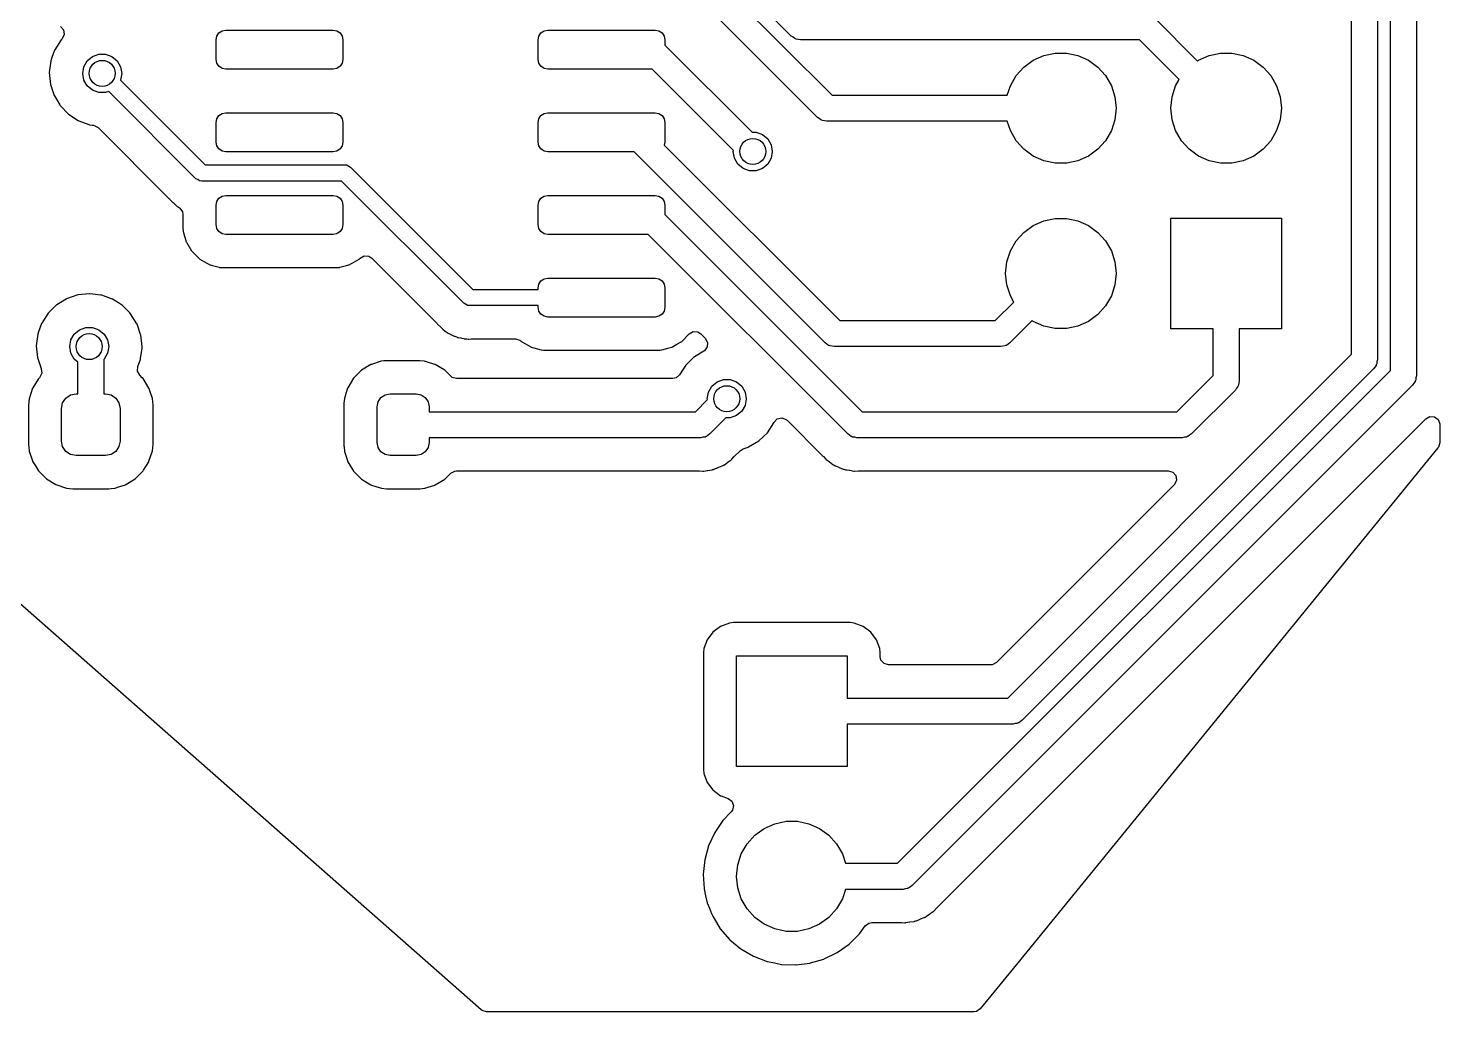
# Model space of a CAD drawing. Extents: x 3.64 to 5.85, y -3.61 to -2.4.
# Drawn here: x 4.152 to 5.006, y -3.607 to -3.012 of the extents above; entities that cross this region are included whole.
import ezdxf

# ---------------------------------------------------------------- set-up
doc = ezdxf.new("R2010")
doc.units = 0
doc.header["$MEASUREMENT"] = 0
doc.layers.add('BLACK', color=7, linetype='CONTINUOUS')

msp = doc.modelspace()

# ---------------------------------------------------------------- linework, layer by layer
at = {"layer": 'BLACK', "linetype": 'CONTINUOUS'}
for p, q in [((4.97638, -3.21912), (4.97638, -2.87728)), ((4.99213, -2.87402), (4.99213, -3.2224)), ((4.61386, -3.01679), (4.53349, -2.93641)), ((4.9685, -2.94409), (4.9685, -3.21261)), ((4.95276, -3.20934), (4.95276, -2.94736)), ((4.55537, -2.96943), (4.6385, -3.05256)), ((4.62967, -3.066), (4.54654, -2.98287)), ((4.83332, -3.00565), (4.85959, -3.03192)), ((4.17171, -3.011), (4.17353, -3.01313)), ((4.17353, -3.01313), (4.1739, -3.0159)), ((4.2662, -3.01683), (4.26748, -3.01492)), ((4.26748, -3.01492), (4.26939, -3.01364)), ((4.26939, -3.01364), (4.27165, -3.01319)), ((4.27165, -3.01319), (4.33661, -3.01319)), ((4.33661, -3.01319), (4.33887, -3.01364)), ((4.33887, -3.01364), (4.34079, -3.01492)), ((4.34079, -3.01492), (4.34207, -3.01683)), ((4.46108, -3.01683), (4.46236, -3.01492)), ((4.46236, -3.01492), (4.46428, -3.01364)), ((4.46428, -3.01364), (4.46654, -3.01319)), ((4.46654, -3.01319), (4.5315, -3.01319)), ((4.5315, -3.01319), (4.53376, -3.01364)), ((4.53376, -3.01364), (4.53567, -3.01492)), ((4.53567, -3.01492), (4.53695, -3.01683)), ((4.17203, -3.01912), (4.16816, -3.02513)), ((4.17247, -3.01869), (4.17203, -3.01912)), ((4.17272, -3.01843), (4.17247, -3.01869)), ((4.1739, -3.0159), (4.17272, -3.01843)), ((4.26575, -3.01909), (4.2662, -3.01683)), ((4.26575, -3.03091), (4.26575, -3.01909)), ((4.34207, -3.01683), (4.34252, -3.01909)), ((4.34252, -3.01909), (4.34252, -3.03091)), ((4.46063, -3.01909), (4.46108, -3.01683)), ((4.46063, -3.03091), (4.46063, -3.01909)), ((4.53695, -3.01683), (4.5374, -3.01909)), ((4.5374, -3.01909), (4.5374, -3.02233)), ((4.5374, -3.02233), (4.59006, -3.07498)), ((4.61498, -3.01749), (4.61386, -3.01679)), ((4.616, -3.01831), (4.61498, -3.01749)), ((4.61644, -3.01841), (4.616, -3.01831)), ((4.61683, -3.01865), (4.61644, -3.01841)), ((4.61813, -3.0188), (4.61683, -3.01865)), ((4.61942, -3.01909), (4.61813, -3.0188)), ((4.82449, -3.01909), (4.61942, -3.01909)), ((4.84853, -3.04313), (4.82449, -3.01909)), ((4.16572, -3.03184), (4.16482, -3.03892)), ((4.16645, -3.02983), (4.16572, -3.03184)), ((4.16806, -3.02539), (4.16645, -3.02983)), ((4.16816, -3.02513), (4.16806, -3.02539)), ((4.16806, -3.02539), (4.16806, -3.02539)), ((4.18575, -3.03533), (4.1878, -3.03178)), ((4.1878, -3.03178), (4.19094, -3.02914)), ((4.19094, -3.02914), (4.1948, -3.02774)), ((4.1948, -3.02774), (4.1989, -3.02774)), ((4.1989, -3.02774), (4.20276, -3.02914)), ((4.20276, -3.02914), (4.2059, -3.03178)), ((4.2059, -3.03178), (4.20795, -3.03533)), ((4.2662, -3.03317), (4.26575, -3.03091)), ((4.34252, -3.03091), (4.34207, -3.03317)), ((4.46108, -3.03317), (4.46063, -3.03091)), ((4.75458, -3.03556), (4.76024, -3.03145)), ((4.76024, -3.03145), (4.76663, -3.02861)), ((4.76663, -3.02861), (4.77347, -3.02715)), ((4.77347, -3.02715), (4.78047, -3.02715)), ((4.78047, -3.02715), (4.78731, -3.02861)), ((4.78731, -3.02861), (4.7937, -3.03145)), ((4.7937, -3.03145), (4.79936, -3.03556)), ((4.85959, -3.03192), (4.86024, -3.03145)), ((4.86024, -3.03145), (4.86663, -3.02861)), ((4.86663, -3.02861), (4.87347, -3.02715)), ((4.87347, -3.02715), (4.88047, -3.02715)), ((4.88047, -3.02715), (4.88731, -3.02861)), ((4.88731, -3.02861), (4.8937, -3.03145)), ((4.8937, -3.03145), (4.89936, -3.03556)), ((4.16482, -3.03892), (4.16552, -3.04603)), ((4.18504, -3.03937), (4.18575, -3.03533)), ((4.18575, -3.04341), (4.18504, -3.03937)), ((4.20795, -3.03533), (4.20866, -3.03937)), ((4.20866, -3.03937), (4.20795, -3.04341)), ((4.26748, -3.03508), (4.2662, -3.03317)), ((4.26939, -3.03636), (4.26748, -3.03508)), ((4.27165, -3.03681), (4.26939, -3.03636)), ((4.33661, -3.03681), (4.27165, -3.03681)), ((4.33887, -3.03636), (4.33661, -3.03681)), ((4.34079, -3.03508), (4.33887, -3.03636)), ((4.34207, -3.03317), (4.34079, -3.03508)), ((4.46236, -3.03508), (4.46108, -3.03317)), ((4.46428, -3.03636), (4.46236, -3.03508)), ((4.46654, -3.03681), (4.46428, -3.03636)), ((4.52961, -3.03681), (4.46654, -3.03681)), ((4.57884, -3.08604), (4.52961, -3.03681)), ((4.7499, -3.04076), (4.75458, -3.03556)), ((4.79936, -3.03556), (4.80404, -3.04076)), ((4.89936, -3.03556), (4.90404, -3.04076)), ((4.16552, -3.04603), (4.16777, -3.05281)), ((4.1878, -3.04696), (4.18575, -3.04341)), ((4.19094, -3.0496), (4.1878, -3.04696)), ((4.20795, -3.04341), (4.20791, -3.04347)), ((4.20791, -3.04347), (4.25913, -3.09469)), ((4.74453, -3.05256), (4.7464, -3.04682)), ((4.7464, -3.04682), (4.7499, -3.04076)), ((4.80404, -3.04076), (4.80754, -3.04682)), ((4.80754, -3.04682), (4.8097, -3.05348)), ((4.84424, -3.05348), (4.8464, -3.04682)), ((4.8464, -3.04682), (4.84853, -3.04313)), ((4.90404, -3.04076), (4.90754, -3.04682)), ((4.90754, -3.04682), (4.9097, -3.05348)), ((4.16777, -3.05281), (4.16792, -3.05304)), ((4.16792, -3.05304), (4.16792, -3.05304)), ((4.16792, -3.05304), (4.17119, -3.05845)), ((4.1948, -3.051), (4.19094, -3.0496)), ((4.1989, -3.051), (4.1948, -3.051)), ((4.20082, -3.0503), (4.1989, -3.051)), ((4.25361, -3.10309), (4.20082, -3.0503)), ((4.6385, -3.05256), (4.74453, -3.05256)), ((4.8097, -3.05348), (4.81043, -3.06043)), ((4.8435, -3.06043), (4.84424, -3.05348)), ((4.9097, -3.05348), (4.91043, -3.06043)), ((4.17119, -3.05845), (4.17147, -3.05891)), ((4.17147, -3.05891), (4.17643, -3.06405)), ((4.17643, -3.06405), (4.18241, -3.06796)), ((4.2662, -3.06683), (4.26748, -3.06492)), ((4.26748, -3.06492), (4.26939, -3.06364)), ((4.26939, -3.06364), (4.27165, -3.06319)), ((4.27165, -3.06319), (4.33661, -3.06319)), ((4.33661, -3.06319), (4.33887, -3.06364)), ((4.33887, -3.06364), (4.34079, -3.06492)), ((4.34079, -3.06492), (4.34207, -3.06683)), ((4.46108, -3.06683), (4.46236, -3.06492)), ((4.46236, -3.06492), (4.46428, -3.06364)), ((4.46428, -3.06364), (4.46654, -3.06319)), ((4.46654, -3.06319), (4.5315, -3.06319)), ((4.5315, -3.06319), (4.53376, -3.06364)), ((4.53376, -3.06364), (4.53567, -3.06492)), ((4.53567, -3.06492), (4.53695, -3.06683)), ((4.63078, -3.0667), (4.62967, -3.066)), ((4.81043, -3.06043), (4.8097, -3.06739)), ((4.84424, -3.06739), (4.8435, -3.06043)), ((4.91043, -3.06043), (4.9097, -3.06739)), ((4.18241, -3.06796), (4.18267, -3.06806)), ((4.18267, -3.06806), (4.18267, -3.06806)), ((4.18267, -3.06806), (4.18884, -3.07035)), ((4.18884, -3.07035), (4.18884, -3.07035)), ((4.18884, -3.07035), (4.1891, -3.07045)), ((4.1891, -3.07045), (4.18938, -3.07049)), ((4.18938, -3.07049), (4.18938, -3.07049)), ((4.18938, -3.07049), (4.19085, -3.07068)), ((4.19085, -3.07068), (4.19154, -3.07078)), ((4.19154, -3.07078), (4.1941, -3.07191)), ((4.1941, -3.07191), (4.19439, -3.07219)), ((4.19439, -3.07219), (4.23726, -3.11505)), ((4.26575, -3.06909), (4.2662, -3.06683)), ((4.26575, -3.08091), (4.26575, -3.06909)), ((4.34207, -3.06683), (4.34252, -3.06909)), ((4.34252, -3.06909), (4.34252, -3.08091)), ((4.46063, -3.06909), (4.46108, -3.06683)), ((4.46063, -3.08091), (4.46063, -3.06909)), ((4.53695, -3.06683), (4.5374, -3.06909)), ((4.5374, -3.06909), (4.5374, -3.08091)), ((4.63181, -3.06752), (4.63078, -3.0667)), ((4.63225, -3.06762), (4.63181, -3.06752)), ((4.63263, -3.06786), (4.63225, -3.06762)), ((4.63394, -3.06801), (4.63263, -3.06786)), ((4.63522, -3.06831), (4.63394, -3.06801)), ((4.74453, -3.06831), (4.63522, -3.06831)), ((4.7464, -3.07404), (4.74453, -3.06831)), ((4.7499, -3.0801), (4.7464, -3.07404)), ((4.80754, -3.07404), (4.80404, -3.0801)), ((4.8097, -3.06739), (4.80754, -3.07404)), ((4.8464, -3.07404), (4.84424, -3.06739)), ((4.8499, -3.0801), (4.8464, -3.07404)), ((4.90754, -3.07404), (4.90404, -3.0801)), ((4.9097, -3.06739), (4.90754, -3.07404)), ((4.2662, -3.08317), (4.26575, -3.08091)), ((4.26748, -3.08508), (4.2662, -3.08317)), ((4.34207, -3.08317), (4.34079, -3.08508)), ((4.34252, -3.08091), (4.34207, -3.08317)), ((4.46108, -3.08317), (4.46063, -3.08091)), ((4.46236, -3.08508), (4.46108, -3.08317)), ((4.5374, -3.08091), (4.53701, -3.08285)), ((4.53701, -3.08285), (4.64314, -3.18898)), ((4.59006, -3.07498), (4.5926, -3.07498)), ((4.5926, -3.07498), (4.59646, -3.07639)), ((4.59646, -3.07639), (4.5996, -3.07902)), ((4.5996, -3.07902), (4.60165, -3.08257)), ((4.60165, -3.08257), (4.60236, -3.08661)), ((4.75458, -3.0853), (4.7499, -3.0801)), ((4.80404, -3.0801), (4.79936, -3.0853)), ((4.85458, -3.0853), (4.8499, -3.0801)), ((4.90404, -3.0801), (4.89936, -3.0853)), ((4.26939, -3.08636), (4.26748, -3.08508)), ((4.27165, -3.08681), (4.26939, -3.08636)), ((4.33661, -3.08681), (4.27165, -3.08681)), ((4.33887, -3.08636), (4.33661, -3.08681)), ((4.34079, -3.08508), (4.33887, -3.08636)), ((4.46428, -3.08636), (4.46236, -3.08508)), ((4.46654, -3.08681), (4.46428, -3.08636)), ((4.5187, -3.08681), (4.46654, -3.08681)), ((4.63431, -3.20242), (4.5187, -3.08681)), ((4.57874, -3.08661), (4.57884, -3.08604)), ((4.57945, -3.09065), (4.57874, -3.08661)), ((4.5815, -3.09421), (4.57945, -3.09065)), ((4.60165, -3.09065), (4.5996, -3.09421)), ((4.60236, -3.08661), (4.60165, -3.09065)), ((4.76024, -3.08941), (4.75458, -3.0853)), ((4.76663, -3.09226), (4.76024, -3.08941)), ((4.7937, -3.08941), (4.78731, -3.09226)), ((4.79936, -3.0853), (4.7937, -3.08941)), ((4.86024, -3.08941), (4.85458, -3.0853)), ((4.86663, -3.09226), (4.86024, -3.08941)), ((4.8937, -3.08941), (4.88731, -3.09226)), ((4.89936, -3.0853), (4.8937, -3.08941)), ((4.25913, -3.09469), (4.3437, -3.09469)), ((4.3437, -3.09469), (4.34457, -3.09481)), ((4.34457, -3.09481), (4.34475, -3.0948)), ((4.34475, -3.0948), (4.34485, -3.09485)), ((4.34485, -3.09485), (4.3451, -3.09489)), ((4.3451, -3.09489), (4.34612, -3.09555)), ((4.34612, -3.09555), (4.34718, -3.09613)), ((4.34718, -3.09613), (4.42113, -3.17008)), ((4.58465, -3.09684), (4.5815, -3.09421)), ((4.5885, -3.09825), (4.58465, -3.09684)), ((4.5926, -3.09825), (4.5885, -3.09825)), ((4.59646, -3.09684), (4.5926, -3.09825)), ((4.5996, -3.09421), (4.59646, -3.09684)), ((4.77347, -3.09371), (4.76663, -3.09226)), ((4.78047, -3.09371), (4.77347, -3.09371)), ((4.78731, -3.09226), (4.78047, -3.09371)), ((4.87347, -3.09371), (4.86663, -3.09226)), ((4.88047, -3.09371), (4.87347, -3.09371)), ((4.88731, -3.09226), (4.88047, -3.09371)), ((4.25467, -3.10367), (4.25361, -3.10309)), ((4.25569, -3.10432), (4.25467, -3.10367)), ((4.25594, -3.10436), (4.25569, -3.10432)), ((4.25604, -3.10441), (4.25594, -3.10436)), ((4.25622, -3.1044), (4.25604, -3.10441)), ((4.25709, -3.10453), (4.25622, -3.1044)), ((4.34166, -3.10453), (4.25709, -3.10453)), ((4.41561, -3.17848), (4.34166, -3.10453)), ((4.23726, -3.11505), (4.23755, -3.11538)), ((4.23755, -3.11538), (4.23772, -3.11563)), ((4.23772, -3.11563), (4.23794, -3.11584)), ((4.23794, -3.11584), (4.23967, -3.11747)), ((4.23967, -3.11747), (4.23978, -3.11757)), ((4.23978, -3.11757), (4.24056, -3.11835)), ((4.26575, -3.11909), (4.2662, -3.11683)), ((4.2662, -3.11683), (4.26748, -3.11492)), ((4.26748, -3.11492), (4.26939, -3.11364)), ((4.26939, -3.11364), (4.27165, -3.11319)), ((4.27165, -3.11319), (4.33661, -3.11319)), ((4.33661, -3.11319), (4.33887, -3.11364)), ((4.33887, -3.11364), (4.34079, -3.11492)), ((4.34079, -3.11492), (4.34207, -3.11683)), ((4.34207, -3.11683), (4.34252, -3.11909)), ((4.46063, -3.11909), (4.46108, -3.11683)), ((4.46108, -3.11683), (4.46236, -3.11492)), ((4.46236, -3.11492), (4.46428, -3.11364)), ((4.46428, -3.11364), (4.46654, -3.11319)), ((4.46654, -3.11319), (4.5315, -3.11319)), ((4.5315, -3.11319), (4.53376, -3.11364)), ((4.53376, -3.11364), (4.53567, -3.11492)), ((4.53567, -3.11492), (4.53695, -3.11683)), ((4.53695, -3.11683), (4.5374, -3.11909)), ((4.24056, -3.11835), (4.24069, -3.11845)), ((4.24069, -3.11845), (4.24104, -3.11875)), ((4.24104, -3.11875), (4.24231, -3.11994)), ((4.24231, -3.11994), (4.24258, -3.12009)), ((4.24258, -3.12009), (4.24258, -3.12009)), ((4.24258, -3.12009), (4.24301, -3.12033)), ((4.24301, -3.12033), (4.24366, -3.12076)), ((4.24366, -3.12076), (4.24381, -3.12087)), ((4.24381, -3.12087), (4.24544, -3.12314)), ((4.24544, -3.12314), (4.24573, -3.12479)), ((4.24573, -3.12479), (4.24573, -3.13352)), ((4.26575, -3.13091), (4.26575, -3.11909)), ((4.34252, -3.11909), (4.34252, -3.13091)), ((4.46063, -3.13091), (4.46063, -3.11909)), ((4.5374, -3.11909), (4.5374, -3.12469)), ((4.5374, -3.12469), (4.6568, -3.24409)), ((4.24573, -3.13352), (4.24574, -3.13362)), ((4.24574, -3.13362), (4.24574, -3.13362)), ((4.24574, -3.13362), (4.24577, -3.13411)), ((4.24577, -3.13411), (4.24584, -3.13499)), ((4.2662, -3.13317), (4.26575, -3.13091)), ((4.26748, -3.13508), (4.2662, -3.13317)), ((4.34207, -3.13317), (4.34079, -3.13508)), ((4.34252, -3.13091), (4.34207, -3.13317)), ((4.46108, -3.13317), (4.46063, -3.13091)), ((4.46236, -3.13508), (4.46108, -3.13317)), ((4.75458, -3.13556), (4.76024, -3.13145)), ((4.76024, -3.13145), (4.76663, -3.12861)), ((4.76663, -3.12861), (4.77347, -3.12715)), ((4.77347, -3.12715), (4.78047, -3.12715)), ((4.78047, -3.12715), (4.78731, -3.12861)), ((4.78731, -3.12861), (4.7937, -3.13145)), ((4.7937, -3.13145), (4.79936, -3.13556)), ((4.8435, -3.1939), (4.8435, -3.12697)), ((4.8435, -3.12697), (4.91043, -3.12697)), ((4.91043, -3.12697), (4.91043, -3.1939)), ((4.24584, -3.13499), (4.24767, -3.14128)), ((4.24767, -3.14128), (4.24783, -3.14155)), ((4.24783, -3.14155), (4.25085, -3.14665)), ((4.26939, -3.13636), (4.26748, -3.13508)), ((4.27165, -3.13681), (4.26939, -3.13636)), ((4.33661, -3.13681), (4.27165, -3.13681)), ((4.33887, -3.13636), (4.33661, -3.13681)), ((4.34079, -3.13508), (4.33887, -3.13636)), ((4.46428, -3.13636), (4.46236, -3.13508)), ((4.46654, -3.13681), (4.46428, -3.13636)), ((4.52725, -3.13681), (4.46654, -3.13681)), ((4.64798, -3.25754), (4.52725, -3.13681)), ((4.7464, -3.14682), (4.7499, -3.14076)), ((4.7499, -3.14076), (4.75458, -3.13556)), ((4.79936, -3.13556), (4.80404, -3.14076)), ((4.80404, -3.14076), (4.80754, -3.14682)), ((4.25085, -3.14665), (4.25085, -3.14665)), ((4.25085, -3.14665), (4.25101, -3.14692)), ((4.25101, -3.14692), (4.25564, -3.15155)), ((4.25564, -3.15155), (4.25591, -3.15171)), ((4.25591, -3.15171), (4.25591, -3.15171)), ((4.25591, -3.15171), (4.26014, -3.15422)), ((4.34813, -3.15422), (4.35236, -3.15171)), ((4.35236, -3.15171), (4.35263, -3.15155)), ((4.35236, -3.15171), (4.35236, -3.15171)), ((4.35263, -3.15155), (4.353, -3.15119)), ((4.353, -3.15119), (4.35545, -3.14985)), ((4.35545, -3.14985), (4.35824, -3.15005)), ((4.35824, -3.15005), (4.36001, -3.15119)), ((4.36001, -3.15119), (4.39927, -3.19044)), ((4.74424, -3.15348), (4.7464, -3.14682)), ((4.80754, -3.14682), (4.8097, -3.15348)), ((4.26014, -3.15422), (4.26128, -3.15489)), ((4.26128, -3.15489), (4.26158, -3.15497)), ((4.26158, -3.15497), (4.26158, -3.15497)), ((4.26158, -3.15497), (4.26363, -3.15557)), ((4.26363, -3.15557), (4.26757, -3.15672)), ((4.26757, -3.15672), (4.26782, -3.15673)), ((4.26782, -3.15673), (4.26782, -3.15673)), ((4.26782, -3.15673), (4.26894, -3.15682)), ((4.26894, -3.15682), (4.26894, -3.15682)), ((4.26894, -3.15682), (4.26904, -3.15683)), ((4.26904, -3.15683), (4.33923, -3.15683)), ((4.33923, -3.15683), (4.33933, -3.15682)), ((4.33933, -3.15682), (4.34045, -3.15673)), ((4.33933, -3.15682), (4.33933, -3.15682)), ((4.34045, -3.15673), (4.3407, -3.15672)), ((4.34045, -3.15673), (4.34045, -3.15673)), ((4.3407, -3.15672), (4.34464, -3.15557)), ((4.34464, -3.15557), (4.34669, -3.15497)), ((4.34669, -3.15497), (4.34699, -3.15489)), ((4.34669, -3.15497), (4.34669, -3.15497)), ((4.34699, -3.15489), (4.34813, -3.15422)), ((4.7435, -3.16043), (4.74424, -3.15348)), ((4.8097, -3.15348), (4.81043, -3.16043)), ((4.46063, -3.16909), (4.46108, -3.16683)), ((4.46108, -3.16683), (4.46236, -3.16492)), ((4.46236, -3.16492), (4.46428, -3.16364)), ((4.46428, -3.16364), (4.46654, -3.16319)), ((4.46654, -3.16319), (4.5315, -3.16319)), ((4.5315, -3.16319), (4.53376, -3.16364)), ((4.53376, -3.16364), (4.53567, -3.16492)), ((4.53567, -3.16492), (4.53695, -3.16683)), ((4.53695, -3.16683), (4.5374, -3.16909)), ((4.74424, -3.16739), (4.7435, -3.16043)), ((4.7464, -3.17404), (4.74424, -3.16739)), ((4.8097, -3.16739), (4.80754, -3.17404)), ((4.81043, -3.16043), (4.8097, -3.16739)), ((4.1751, -3.17589), (4.16949, -3.17934)), ((4.17534, -3.17574), (4.1751, -3.17589)), ((4.1821, -3.17344), (4.17534, -3.17574)), ((4.18237, -3.17341), (4.1821, -3.17344)), ((4.18892, -3.17272), (4.18237, -3.17341)), ((4.18237, -3.17341), (4.18237, -3.17341)), ((4.1892, -3.17269), (4.18892, -3.17272)), ((4.18892, -3.17272), (4.18892, -3.17272)), ((4.19117, -3.17293), (4.1892, -3.17269)), ((4.19602, -3.17351), (4.19117, -3.17293)), ((4.19629, -3.17354), (4.19602, -3.17351)), ((4.19602, -3.17351), (4.19602, -3.17351)), ((4.19655, -3.17363), (4.19629, -3.17354)), ((4.20187, -3.17552), (4.19655, -3.17363)), ((4.19655, -3.17363), (4.19655, -3.17363)), ((4.20302, -3.17593), (4.20187, -3.17552)), ((4.20671, -3.17828), (4.20302, -3.17593)), ((4.42113, -3.17008), (4.46063, -3.17008)), ((4.46063, -3.17008), (4.46063, -3.16909)), ((4.5374, -3.16909), (4.5374, -3.18091)), ((4.74853, -3.17774), (4.7464, -3.17404)), ((4.80754, -3.17404), (4.80404, -3.1801)), ((4.16415, -3.18448), (4.16028, -3.19048)), ((4.16435, -3.18429), (4.16415, -3.18448)), ((4.16906, -3.17968), (4.16435, -3.18429)), ((4.16926, -3.17948), (4.16906, -3.17968)), ((4.16906, -3.17968), (4.16906, -3.17968)), ((4.16949, -3.17934), (4.16926, -3.17948)), ((4.16949, -3.17934), (4.16949, -3.17934)), ((4.20861, -3.17948), (4.20671, -3.17828)), ((4.20905, -3.17976), (4.20861, -3.17948)), ((4.20924, -3.17996), (4.20905, -3.17976)), ((4.21354, -3.18429), (4.20924, -3.17996)), ((4.20924, -3.17996), (4.20924, -3.17996)), ((4.21408, -3.18483), (4.21354, -3.18429)), ((4.21786, -3.19088), (4.21408, -3.18483)), ((4.41668, -3.17906), (4.41561, -3.17848)), ((4.4177, -3.17972), (4.41668, -3.17906)), ((4.41795, -3.17976), (4.4177, -3.17972)), ((4.41805, -3.17981), (4.41795, -3.17976)), ((4.41823, -3.1798), (4.41805, -3.17981)), ((4.41909, -3.17992), (4.41823, -3.1798)), ((4.46063, -3.17992), (4.41909, -3.17992)), ((4.46063, -3.18091), (4.46063, -3.17992)), ((4.46108, -3.18317), (4.46063, -3.18091)), ((4.46236, -3.18508), (4.46108, -3.18317)), ((4.46428, -3.18636), (4.46236, -3.18508)), ((4.53567, -3.18508), (4.53376, -3.18636)), ((4.53695, -3.18317), (4.53567, -3.18508)), ((4.5374, -3.18091), (4.53695, -3.18317)), ((4.73729, -3.18898), (4.74853, -3.17774)), ((4.79936, -3.1853), (4.7937, -3.18941)), ((4.80404, -3.1801), (4.79936, -3.1853)), ((4.16019, -3.19074), (4.15834, -3.19584)), ((4.16028, -3.19048), (4.16019, -3.19074)), ((4.16019, -3.19074), (4.16019, -3.19074)), ((4.17993, -3.19713), (4.18307, -3.1945)), ((4.18307, -3.1945), (4.18693, -3.19309)), ((4.18693, -3.19309), (4.19103, -3.19309)), ((4.19103, -3.19309), (4.19488, -3.1945)), ((4.19488, -3.1945), (4.19802, -3.19713)), ((4.21796, -3.19115), (4.21786, -3.19088)), ((4.22012, -3.19737), (4.21796, -3.19115)), ((4.21796, -3.19115), (4.21796, -3.19115)), ((4.39927, -3.19044), (4.39956, -3.19077)), ((4.39956, -3.19077), (4.39972, -3.19102)), ((4.39972, -3.19102), (4.39995, -3.19124)), ((4.39995, -3.19124), (4.40168, -3.19286)), ((4.40168, -3.19286), (4.40179, -3.19297)), ((4.40179, -3.19297), (4.40257, -3.19375)), ((4.40257, -3.19375), (4.40269, -3.19384)), ((4.40269, -3.19384), (4.40305, -3.19415)), ((4.40305, -3.19415), (4.40432, -3.19534)), ((4.46654, -3.18681), (4.46428, -3.18636)), ((4.5315, -3.18681), (4.46654, -3.18681)), ((4.53376, -3.18636), (4.5315, -3.18681)), ((4.64314, -3.18898), (4.73729, -3.18898)), ((4.75959, -3.18895), (4.74611, -3.20243)), ((4.76024, -3.18941), (4.75959, -3.18895)), ((4.76663, -3.19226), (4.76024, -3.18941)), ((4.77347, -3.19371), (4.76663, -3.19226)), ((4.78047, -3.19371), (4.77347, -3.19371)), ((4.78731, -3.19226), (4.78047, -3.19371)), ((4.7937, -3.18941), (4.78731, -3.19226)), ((4.86909, -3.1939), (4.8435, -3.1939)), ((4.86909, -3.22213), (4.86909, -3.1939)), ((4.91043, -3.1939), (4.88484, -3.1939)), ((4.88484, -3.1939), (4.88484, -3.22541)), ((4.15784, -3.19719), (4.15695, -3.20428)), ((4.15834, -3.19584), (4.15784, -3.19719)), ((4.17717, -3.20472), (4.17788, -3.20068)), ((4.17788, -3.20068), (4.17993, -3.19713)), ((4.19802, -3.19713), (4.20008, -3.20068)), ((4.20008, -3.20068), (4.20079, -3.20472)), ((4.22021, -3.19763), (4.22012, -3.19737)), ((4.22101, -3.20472), (4.22021, -3.19763)), ((4.40432, -3.19534), (4.40459, -3.19549)), ((4.40459, -3.19549), (4.40459, -3.19549)), ((4.40459, -3.19549), (4.40502, -3.19572)), ((4.40502, -3.19572), (4.40567, -3.19615)), ((4.40567, -3.19615), (4.4063, -3.19664)), ((4.4063, -3.19664), (4.40658, -3.19676)), ((4.40658, -3.19676), (4.40658, -3.19676)), ((4.40658, -3.19676), (4.4079, -3.19733)), ((4.4079, -3.19733), (4.40831, -3.19754)), ((4.40831, -3.19754), (4.40984, -3.19837)), ((4.40984, -3.19837), (4.41014, -3.19845)), ((4.41014, -3.19845), (4.41014, -3.19845)), ((4.41014, -3.19845), (4.41061, -3.19857)), ((4.41061, -3.19857), (4.41135, -3.19882)), ((4.41135, -3.19882), (4.41208, -3.19914)), ((4.41208, -3.19914), (4.41239, -3.19919)), ((4.41239, -3.19919), (4.41239, -3.19919)), ((4.41239, -3.19919), (4.4138, -3.19941)), ((4.4138, -3.19941), (4.41426, -3.19951)), ((4.41426, -3.19951), (4.41564, -3.19986)), ((4.41564, -3.19986), (4.41594, -3.19994)), ((4.41594, -3.19994), (4.41674, -3.19994)), ((4.41674, -3.19994), (4.41752, -3.2)), ((4.41752, -3.2), (4.4183, -3.20013)), ((4.4183, -3.20013), (4.41862, -3.2001)), ((4.41862, -3.2001), (4.42004, -3.19996)), ((4.42004, -3.19996), (4.4205, -3.19994)), ((4.4205, -3.19994), (4.44685, -3.19994)), ((4.44685, -3.19994), (4.44953, -3.20073)), ((4.44953, -3.20073), (4.45005, -3.20114)), ((4.45005, -3.20114), (4.45005, -3.20114)), ((4.45005, -3.20114), (4.4503, -3.20133)), ((4.4503, -3.20133), (4.45052, -3.20155)), ((4.45052, -3.20155), (4.45079, -3.20171)), ((4.45079, -3.20171), (4.45079, -3.20171)), ((4.45079, -3.20171), (4.45344, -3.20328)), ((4.54459, -3.20328), (4.54724, -3.20171)), ((4.54724, -3.20171), (4.54751, -3.20155)), ((4.54724, -3.20171), (4.54724, -3.20171)), ((4.54751, -3.20155), (4.55209, -3.19698)), ((4.55209, -3.19698), (4.55454, -3.19564)), ((4.55454, -3.19564), (4.55733, -3.19584)), ((4.55733, -3.19584), (4.5591, -3.19698)), ((4.5591, -3.19698), (4.5618, -3.19967)), ((4.5618, -3.19967), (4.56314, -3.20213)), ((4.56314, -3.20213), (4.56294, -3.20491)), ((4.63542, -3.20312), (4.63431, -3.20242)), ((4.74611, -3.20243), (4.74499, -3.20313)), ((4.15695, -3.20428), (4.15764, -3.21138)), ((4.15764, -3.21138), (4.15985, -3.218)), ((4.17788, -3.20876), (4.17717, -3.20472)), ((4.17993, -3.21232), (4.17788, -3.20876)), ((4.20008, -3.20876), (4.19802, -3.21232)), ((4.20079, -3.20472), (4.20008, -3.20876)), ((4.22013, -3.21176), (4.22097, -3.20577)), ((4.22097, -3.20577), (4.221, -3.20562)), ((4.22097, -3.20577), (4.22097, -3.20577)), ((4.221, -3.20562), (4.22101, -3.20472)), ((4.45344, -3.20328), (4.45616, -3.20489)), ((4.45616, -3.20489), (4.45646, -3.20497)), ((4.45646, -3.20497), (4.45646, -3.20497)), ((4.45646, -3.20497), (4.45814, -3.20546)), ((4.45814, -3.20546), (4.46245, -3.20672)), ((4.46245, -3.20672), (4.4627, -3.20673)), ((4.4627, -3.20673), (4.4627, -3.20673)), ((4.4627, -3.20673), (4.46382, -3.20682)), ((4.46382, -3.20682), (4.46382, -3.20682)), ((4.46382, -3.20682), (4.46392, -3.20683)), ((4.46392, -3.20683), (4.53411, -3.20683)), ((4.53411, -3.20683), (4.53421, -3.20682)), ((4.53421, -3.20682), (4.53533, -3.20673)), ((4.53421, -3.20682), (4.53421, -3.20682)), ((4.53533, -3.20673), (4.53558, -3.20672)), ((4.53533, -3.20673), (4.53533, -3.20673)), ((4.53558, -3.20672), (4.53989, -3.20546)), ((4.53989, -3.20546), (4.54157, -3.20497)), ((4.54157, -3.20497), (4.54187, -3.20489)), ((4.54157, -3.20497), (4.54157, -3.20497)), ((4.54187, -3.20489), (4.54459, -3.20328)), ((4.55488, -3.21117), (4.55018, -3.21578)), ((4.55508, -3.21098), (4.55488, -3.21117)), ((4.55488, -3.21117), (4.55488, -3.21117)), ((4.55532, -3.21083), (4.55508, -3.21098)), ((4.56089, -3.20741), (4.55532, -3.21083)), ((4.55532, -3.21083), (4.55532, -3.21083)), ((4.56126, -3.20715), (4.56089, -3.20741)), ((4.56294, -3.20491), (4.56126, -3.20715)), ((4.63645, -3.20394), (4.63542, -3.20312)), ((4.63689, -3.20404), (4.63645, -3.20394)), ((4.63727, -3.20428), (4.63689, -3.20404)), ((4.63858, -3.20443), (4.63727, -3.20428)), ((4.63986, -3.20472), (4.63858, -3.20443)), ((4.74055, -3.20472), (4.63986, -3.20472)), ((4.74183, -3.20443), (4.74055, -3.20472)), ((4.74314, -3.20429), (4.74183, -3.20443)), ((4.74352, -3.20405), (4.74314, -3.20429)), ((4.74397, -3.20395), (4.74352, -3.20405)), ((4.74499, -3.20313), (4.74397, -3.20395)), ((4.74477, -3.41732), (4.95276, -3.20934)), ((4.15985, -3.218), (4.1599, -3.21816)), ((4.1599, -3.21816), (4.15987, -3.21817)), ((4.15987, -3.21817), (4.16025, -3.22072)), ((4.18209, -3.21413), (4.17993, -3.21232)), ((4.18209, -3.23327), (4.18209, -3.21413)), ((4.19802, -3.21232), (4.19783, -3.21248)), ((4.19783, -3.21248), (4.19783, -3.23327)), ((4.21824, -3.2196), (4.21845, -3.21678)), ((4.21958, -3.22205), (4.21824, -3.2196)), ((4.21845, -3.21678), (4.2199, -3.21295)), ((4.2199, -3.21295), (4.22, -3.21269)), ((4.2199, -3.21295), (4.2199, -3.21295)), ((4.22, -3.21269), (4.22013, -3.21176)), ((4.35373, -3.21903), (4.34895, -3.2238)), ((4.3595, -3.21553), (4.35373, -3.21903)), ((4.35979, -3.21544), (4.3595, -3.21553)), ((4.36569, -3.21359), (4.35979, -3.21544)), ((4.35979, -3.21544), (4.35979, -3.21544)), ((4.36594, -3.21351), (4.36569, -3.21359)), ((4.36569, -3.21359), (4.36569, -3.21359)), ((4.36732, -3.21339), (4.36594, -3.21351)), ((4.36872, -3.21326), (4.36732, -3.21339)), ((4.36883, -3.21325), (4.36872, -3.21326)), ((4.36872, -3.21326), (4.36872, -3.21326)), ((4.37891, -3.21325), (4.36883, -3.21325)), ((4.38893, -3.21325), (4.37891, -3.21325)), ((4.38904, -3.21325), (4.38893, -3.21325)), ((4.39193, -3.21351), (4.38904, -3.21325)), ((4.3936, -3.21404), (4.39193, -3.21351)), ((4.39809, -3.21544), (4.3936, -3.21404)), ((4.39837, -3.21553), (4.39809, -3.21544)), ((4.39809, -3.21544), (4.39809, -3.21544)), ((4.40415, -3.21903), (4.39837, -3.21553)), ((4.40774, -3.22262), (4.40415, -3.21903)), ((4.54845, -3.21834), (4.54623, -3.2218)), ((4.54998, -3.21598), (4.54845, -3.21834)), ((4.55018, -3.21578), (4.54998, -3.21598)), ((4.67818, -3.51732), (4.97638, -3.21912)), ((4.9662, -3.21817), (4.75359, -3.43077)), ((4.9669, -3.21705), (4.9662, -3.21817)), ((4.96772, -3.21603), (4.9669, -3.21705)), ((4.96782, -3.21558), (4.96772, -3.21603)), ((4.96806, -3.2152), (4.96782, -3.21558)), ((4.96821, -3.21389), (4.96806, -3.2152)), ((4.9685, -3.21261), (4.96821, -3.21389)), ((4.15813, -3.22435), (4.15493, -3.22955)), ((4.15829, -3.22411), (4.15813, -3.22435)), ((4.15813, -3.22435), (4.15813, -3.22435)), ((4.15849, -3.2239), (4.15829, -3.22411)), ((4.15885, -3.22354), (4.15849, -3.2239)), ((4.15849, -3.2239), (4.15849, -3.2239)), ((4.1591, -3.22327), (4.15885, -3.22354)), ((4.16025, -3.22072), (4.1591, -3.22327)), ((4.22108, -3.22354), (4.21958, -3.22205)), ((4.2216, -3.22407), (4.22108, -3.22354)), ((4.22515, -3.22979), (4.2216, -3.22407)), ((4.34895, -3.2238), (4.34545, -3.22958)), ((4.40857, -3.22329), (4.40774, -3.22262)), ((4.41125, -3.22407), (4.40857, -3.22329)), ((4.54206, -3.22407), (4.41125, -3.22407)), ((4.54411, -3.22363), (4.54206, -3.22407)), ((4.54623, -3.2218), (4.54411, -3.22363)), ((4.5637, -3.23218), (4.56576, -3.22863)), ((4.56576, -3.22863), (4.5689, -3.22599)), ((4.5689, -3.22599), (4.57275, -3.22459)), ((4.57275, -3.22459), (4.57685, -3.22459)), ((4.57685, -3.22459), (4.58071, -3.22599)), ((4.58071, -3.22599), (4.58385, -3.22863)), ((4.58385, -3.22863), (4.5859, -3.23218)), ((4.98982, -3.22795), (4.687, -3.53077)), ((4.84713, -3.24409), (4.86909, -3.22213)), ((4.88416, -3.22838), (4.88406, -3.22882)), ((4.8844, -3.228), (4.88416, -3.22838)), ((4.88455, -3.22669), (4.8844, -3.228)), ((4.88484, -3.22541), (4.88455, -3.22669)), ((4.99052, -3.22684), (4.98982, -3.22795)), ((4.99134, -3.22581), (4.99052, -3.22684)), ((4.99144, -3.22537), (4.99134, -3.22581)), ((4.99168, -3.22499), (4.99144, -3.22537)), ((4.99183, -3.22368), (4.99168, -3.22499)), ((4.99213, -3.2224), (4.99183, -3.22368)), ((4.15263, -3.23623), (4.15222, -3.24021)), ((4.15475, -3.22984), (4.15263, -3.23623)), ((4.15493, -3.22955), (4.15475, -3.22984)), ((4.17292, -3.23874), (4.17484, -3.23586)), ((4.17484, -3.23586), (4.17771, -3.23394)), ((4.17771, -3.23394), (4.1811, -3.23327)), ((4.1811, -3.23327), (4.18209, -3.23327)), ((4.19783, -3.23327), (4.19882, -3.23327)), ((4.19882, -3.23327), (4.20221, -3.23394)), ((4.20221, -3.23394), (4.20508, -3.23586)), ((4.20508, -3.23586), (4.207, -3.23874)), ((4.22524, -3.23007), (4.22515, -3.22979)), ((4.22548, -3.23079), (4.22524, -3.23007)), ((4.22524, -3.23007), (4.22524, -3.23007)), ((4.22728, -3.23618), (4.22548, -3.23079)), ((4.2277, -3.24021), (4.22728, -3.23618)), ((4.34343, -3.23602), (4.34317, -3.23891)), ((4.34455, -3.23247), (4.34343, -3.23602)), ((4.34536, -3.22986), (4.34455, -3.23247)), ((4.34545, -3.22958), (4.34536, -3.22986)), ((4.34536, -3.22986), (4.34536, -3.22986)), ((4.36379, -3.23813), (4.3655, -3.23557)), ((4.3655, -3.23557), (4.36805, -3.23387)), ((4.36805, -3.23387), (4.37106, -3.23327)), ((4.37106, -3.23327), (4.38681, -3.23327)), ((4.38681, -3.23327), (4.38982, -3.23387)), ((4.38982, -3.23387), (4.39238, -3.23557)), ((4.39238, -3.23557), (4.39409, -3.23813)), ((4.55579, -3.24409), (4.56309, -3.23679)), ((4.56299, -3.23622), (4.5637, -3.23218)), ((4.56309, -3.23679), (4.56299, -3.23622)), ((4.5859, -3.23218), (4.58661, -3.23622)), ((4.58661, -3.23622), (4.5859, -3.24026)), ((4.88254, -3.23096), (4.85595, -3.25755)), ((4.88324, -3.22985), (4.88254, -3.23096)), ((4.88406, -3.22882), (4.88324, -3.22985)), ((4.15222, -3.24021), (4.15222, -3.26373)), ((4.17224, -3.24213), (4.17292, -3.23874)), ((4.17224, -3.26181), (4.17224, -3.24213)), ((4.207, -3.23874), (4.20768, -3.24213)), ((4.20768, -3.24213), (4.20768, -3.26181)), ((4.2277, -3.26373), (4.2277, -3.24021)), ((4.34317, -3.23891), (4.34317, -3.26502)), ((4.36319, -3.24114), (4.36379, -3.23813)), ((4.36319, -3.2628), (4.36319, -3.24114)), ((4.39409, -3.23813), (4.39469, -3.24114)), ((4.39469, -3.24114), (4.39469, -3.24409)), ((4.39469, -3.24409), (4.55579, -3.24409)), ((4.58385, -3.24381), (4.58071, -3.24645)), ((4.5859, -3.24026), (4.58385, -3.24381)), ((4.6568, -3.24409), (4.84713, -3.24409)), ((4.57431, -3.24785), (4.56461, -3.25755)), ((4.57685, -3.24785), (4.57431, -3.24785)), ((4.58071, -3.24645), (4.57685, -3.24785)), ((4.59934, -3.25681), (4.60329, -3.25086)), ((4.60329, -3.25086), (4.60339, -3.2506)), ((4.60339, -3.2506), (4.60345, -3.25048)), ((4.60345, -3.25048), (4.60538, -3.24846)), ((4.60538, -3.24846), (4.60809, -3.2478)), ((4.60809, -3.2478), (4.61074, -3.24871)), ((4.61074, -3.24871), (4.61137, -3.24924)), ((4.61137, -3.24924), (4.63301, -3.27089)), ((4.70185, -3.54423), (4.99777, -3.24831)), ((4.99777, -3.24831), (5.00022, -3.24697)), ((5.00022, -3.24697), (5.00301, -3.24717)), ((5.00301, -3.24717), (5.00525, -3.24885)), ((5.00525, -3.24885), (5.00623, -3.25147)), ((5.00623, -3.25147), (5.00624, -3.25182)), ((5.00624, -3.25182), (5.00624, -3.26285)), ((4.17292, -3.2652), (4.17224, -3.26181)), ((4.20768, -3.26181), (4.207, -3.2652)), ((4.36379, -3.26581), (4.36319, -3.2628)), ((4.39469, -3.2628), (4.39409, -3.26581)), ((4.55906, -3.25984), (4.39469, -3.25984)), ((4.39469, -3.25984), (4.39469, -3.2628)), ((4.56034, -3.25955), (4.55906, -3.25984)), ((4.56164, -3.2594), (4.56034, -3.25955)), ((4.56203, -3.25916), (4.56164, -3.2594)), ((4.56247, -3.25906), (4.56203, -3.25916)), ((4.5635, -3.25824), (4.56247, -3.25906)), ((4.56461, -3.25755), (4.5635, -3.25824)), ((4.58804, -3.26539), (4.59417, -3.26173)), ((4.59417, -3.26173), (4.59934, -3.25681)), ((4.64909, -3.25824), (4.64798, -3.25754)), ((4.65012, -3.25906), (4.64909, -3.25824)), ((4.65056, -3.25916), (4.65012, -3.25906)), ((4.65094, -3.2594), (4.65056, -3.25916)), ((4.65225, -3.25955), (4.65094, -3.2594)), ((4.65353, -3.25984), (4.65225, -3.25955)), ((4.85039, -3.25984), (4.65353, -3.25984)), ((4.85168, -3.25955), (4.85039, -3.25984)), ((4.85298, -3.2594), (4.85168, -3.25955)), ((4.85337, -3.25916), (4.85298, -3.2594)), ((4.85381, -3.25906), (4.85337, -3.25916)), ((4.85484, -3.25824), (4.85381, -3.25906)), ((4.85595, -3.25755), (4.85484, -3.25824)), ((4.42609, -3.6059), (4.03741, -3.26373)), ((4.15222, -3.26373), (4.15264, -3.26776)), ((4.15264, -3.26776), (4.15273, -3.26801)), ((4.15273, -3.26801), (4.15467, -3.27382)), ((4.17484, -3.26807), (4.17292, -3.2652)), ((4.17771, -3.26999), (4.17484, -3.26807)), ((4.1811, -3.27067), (4.17771, -3.26999)), ((4.19882, -3.27067), (4.1811, -3.27067)), ((4.20221, -3.26999), (4.19882, -3.27067)), ((4.20508, -3.26807), (4.20221, -3.26999)), ((4.207, -3.2652), (4.20508, -3.26807)), ((4.22517, -3.2741), (4.22729, -3.26771)), ((4.22729, -3.26771), (4.2277, -3.26373)), ((4.34317, -3.26502), (4.34318, -3.26514)), ((4.34318, -3.26514), (4.34318, -3.26514)), ((4.34318, -3.26514), (4.34322, -3.26553)), ((4.34322, -3.26553), (4.34343, -3.26792)), ((4.34343, -3.26792), (4.34351, -3.26817)), ((4.34351, -3.26817), (4.34351, -3.26817)), ((4.34351, -3.26817), (4.34504, -3.27302)), ((4.3655, -3.26836), (4.36379, -3.26581)), ((4.36805, -3.27007), (4.3655, -3.26836)), ((4.37106, -3.27067), (4.36805, -3.27007)), ((4.38681, -3.27067), (4.37106, -3.27067)), ((4.38982, -3.27007), (4.38681, -3.27067)), ((4.39238, -3.26836), (4.38982, -3.27007)), ((4.39409, -3.26581), (4.39238, -3.26836)), ((4.57784, -3.27282), (4.57927, -3.27121)), ((4.57927, -3.27121), (4.57947, -3.27101)), ((4.57947, -3.27101), (4.58281, -3.26766)), ((4.58281, -3.26766), (4.58479, -3.26645)), ((4.58479, -3.26645), (4.58777, -3.26548)), ((4.58777, -3.26548), (4.58804, -3.26539)), ((4.58777, -3.26548), (4.58777, -3.26548)), ((4.63301, -3.27089), (4.63324, -3.27113)), ((4.63324, -3.27113), (4.63474, -3.27285)), ((5.00512, -3.26599), (4.75009, -3.57849)), ((5.00545, -3.26553), (5.00512, -3.26599)), ((5.00624, -3.26285), (5.00545, -3.26553)), ((4.15467, -3.27382), (4.15477, -3.27414)), ((4.15477, -3.27414), (4.15493, -3.27439)), ((4.15493, -3.27439), (4.15493, -3.27439)), ((4.15493, -3.27439), (4.15646, -3.27687)), ((4.15646, -3.27687), (4.15832, -3.27987)), ((4.15832, -3.27987), (4.16308, -3.28463)), ((4.21688, -3.2846), (4.22164, -3.27983)), ((4.22164, -3.27983), (4.22183, -3.27951)), ((4.22183, -3.27951), (4.22502, -3.27434)), ((4.22502, -3.27434), (4.22517, -3.2741)), ((4.22502, -3.27434), (4.22502, -3.27434)), ((4.34504, -3.27302), (4.34545, -3.27436)), ((4.34545, -3.27436), (4.34895, -3.28013)), ((4.41019, -3.27998), (4.41125, -3.27986)), ((4.41125, -3.27986), (4.55792, -3.27986)), ((4.55792, -3.27986), (4.55825, -3.27987)), ((4.55825, -3.27987), (4.56023, -3.28001)), ((4.56082, -3.27998), (4.56186, -3.2798)), ((4.56186, -3.2798), (4.563, -3.2796)), ((4.563, -3.2796), (4.56326, -3.27956)), ((4.56326, -3.27956), (4.56576, -3.27926)), ((4.56576, -3.27926), (4.56604, -3.27915)), ((4.56604, -3.27915), (4.56614, -3.27913)), ((4.56614, -3.27913), (4.56678, -3.27895)), ((4.56678, -3.27895), (4.56688, -3.27892)), ((4.56688, -3.27892), (4.56718, -3.27887)), ((4.56718, -3.27887), (4.56948, -3.27786)), ((4.56948, -3.27786), (4.56972, -3.27776)), ((4.56972, -3.27776), (4.56989, -3.27769)), ((4.56989, -3.27769), (4.57207, -3.27687)), ((4.57207, -3.27687), (4.57232, -3.2767)), ((4.57232, -3.2767), (4.57241, -3.27665)), ((4.57241, -3.27665), (4.573, -3.27633)), ((4.573, -3.27633), (4.57308, -3.27627)), ((4.57308, -3.27627), (4.57336, -3.27615)), ((4.57336, -3.27615), (4.57535, -3.27462)), ((4.57535, -3.27462), (4.57556, -3.27447)), ((4.57556, -3.27447), (4.57739, -3.27321)), ((4.57739, -3.27321), (4.57764, -3.27305)), ((4.57739, -3.27321), (4.57739, -3.27321)), ((4.57764, -3.27305), (4.57784, -3.27282)), ((4.57784, -3.27282), (4.57784, -3.27282)), ((4.63474, -3.27285), (4.63499, -3.27302)), ((4.63499, -3.27302), (4.6368, -3.2743)), ((4.6368, -3.2743), (4.63701, -3.27445)), ((4.63701, -3.27445), (4.63899, -3.276)), ((4.63899, -3.276), (4.63926, -3.27613)), ((4.63926, -3.27613), (4.63935, -3.27618)), ((4.63935, -3.27618), (4.63993, -3.27651)), ((4.63993, -3.27651), (4.64002, -3.27656)), ((4.64002, -3.27656), (4.64027, -3.27673)), ((4.64027, -3.27673), (4.64054, -3.27684)), ((4.64054, -3.27684), (4.64054, -3.27684)), ((4.64054, -3.27684), (4.64261, -3.27765)), ((4.64261, -3.27765), (4.64285, -3.27775)), ((4.64285, -3.27775), (4.64514, -3.27878)), ((4.64514, -3.27878), (4.64543, -3.27884)), ((4.64543, -3.27884), (4.64553, -3.27887)), ((4.64553, -3.27887), (4.64618, -3.27905)), ((4.64618, -3.27905), (4.64628, -3.27908)), ((4.64628, -3.27908), (4.64656, -3.27918)), ((4.64656, -3.27918), (4.64685, -3.27922)), ((4.64685, -3.27922), (4.64685, -3.27922)), ((4.64685, -3.27922), (4.64737, -3.27929)), ((4.64737, -3.27929), (4.64905, -3.27951)), ((4.64905, -3.27951), (4.64931, -3.27955)), ((4.64931, -3.27955), (4.65178, -3.28001)), ((4.65208, -3.27999), (4.65423, -3.27987)), ((4.65423, -3.27987), (4.65451, -3.27986)), ((4.65451, -3.27986), (4.84194, -3.27986)), ((4.84194, -3.27986), (4.84462, -3.28065)), ((4.16308, -3.28463), (4.16881, -3.28816)), ((4.16881, -3.28816), (4.17521, -3.29028)), ((4.20613, -3.28982), (4.21088, -3.28823)), ((4.21088, -3.28823), (4.21115, -3.28814)), ((4.21088, -3.28823), (4.21088, -3.28823)), ((4.21115, -3.28814), (4.21688, -3.2846)), ((4.34895, -3.28013), (4.35373, -3.28491)), ((4.35373, -3.28491), (4.3595, -3.2884)), ((4.3595, -3.2884), (4.35979, -3.28849)), ((4.39809, -3.28849), (4.39837, -3.2884)), ((4.39837, -3.2884), (4.40415, -3.28491)), ((4.40415, -3.28491), (4.40774, -3.28132)), ((4.40774, -3.28132), (4.41019, -3.27998)), ((4.56023, -3.28001), (4.56023, -3.28001)), ((4.56023, -3.28001), (4.56053, -3.28003)), ((4.56053, -3.28003), (4.56082, -3.27998)), ((4.56082, -3.27998), (4.56082, -3.27998)), ((4.65178, -3.28001), (4.65208, -3.27999)), ((4.65208, -3.27999), (4.65208, -3.27999)), ((4.84545, -3.28833), (4.73793, -3.39585)), ((4.84462, -3.28065), (4.84645, -3.28276)), ((4.84569, -3.28807), (4.84545, -3.28833)), ((4.84685, -3.28553), (4.84569, -3.28807)), ((4.84645, -3.28276), (4.84685, -3.28553)), ((4.17521, -3.29028), (4.17548, -3.29031)), ((4.17548, -3.29031), (4.17548, -3.29031)), ((4.17548, -3.29031), (4.1771, -3.29048)), ((4.1771, -3.29048), (4.17918, -3.29069)), ((4.17918, -3.29069), (4.20074, -3.29069)), ((4.20074, -3.29069), (4.20087, -3.29068)), ((4.20087, -3.29068), (4.20221, -3.29054)), ((4.20087, -3.29068), (4.20087, -3.29068)), ((4.20221, -3.29054), (4.20476, -3.29027)), ((4.20476, -3.29027), (4.20613, -3.28982)), ((4.35979, -3.28849), (4.35979, -3.28849)), ((4.35979, -3.28849), (4.3624, -3.28931)), ((4.3624, -3.28931), (4.36594, -3.29042)), ((4.36594, -3.29042), (4.36883, -3.29069)), ((4.36883, -3.29069), (4.36895, -3.29069)), ((4.36895, -3.29069), (4.37896, -3.29069)), ((4.37896, -3.29069), (4.38904, -3.29069)), ((4.38904, -3.29069), (4.38915, -3.29068)), ((4.38915, -3.29068), (4.39055, -3.29055)), ((4.38915, -3.29068), (4.38915, -3.29068)), ((4.39055, -3.29055), (4.39193, -3.29042)), ((4.39193, -3.29042), (4.39218, -3.29034)), ((4.39218, -3.29034), (4.39809, -3.28849)), ((4.39809, -3.28849), (4.39809, -3.28849)), ((4.57637, -3.37198), (4.571, -3.37399)), ((4.57881, -3.37171), (4.57637, -3.37198)), ((4.64953, -3.37171), (4.57881, -3.37171)), ((4.65198, -3.37198), (4.64953, -3.37171)), ((4.65735, -3.37399), (4.65198, -3.37198)), ((4.56297, -3.38202), (4.56095, -3.38739)), ((4.56641, -3.37743), (4.56297, -3.38202)), ((4.571, -3.37399), (4.56641, -3.37743)), ((4.66194, -3.37743), (4.65735, -3.37399)), ((4.66538, -3.38202), (4.66194, -3.37743)), ((4.66739, -3.38739), (4.66538, -3.38202)), ((4.56095, -3.38739), (4.56069, -3.38984)), ((4.56069, -3.38984), (4.56069, -3.46056)), ((4.66766, -3.38984), (4.66739, -3.38739)), ((4.66766, -3.39234), (4.66766, -3.38984)), ((4.58071, -3.45866), (4.58071, -3.39173)), ((4.58071, -3.39173), (4.64764, -3.39173)), ((4.64764, -3.39173), (4.64764, -3.41732)), ((4.66811, -3.3944), (4.66766, -3.39234)), ((4.66994, -3.39652), (4.66811, -3.3944)), ((4.67262, -3.3973), (4.66994, -3.39652)), ((4.73442, -3.3973), (4.67262, -3.3973)), ((4.73548, -3.39719), (4.73442, -3.3973)), ((4.73793, -3.39585), (4.73548, -3.39719)), ((4.64764, -3.41732), (4.74477, -3.41732)), ((4.74803, -3.43307), (4.64764, -3.43307)), ((4.64764, -3.43307), (4.64764, -3.45866)), ((4.74931, -3.43278), (4.74803, -3.43307)), ((4.75062, -3.43263), (4.74931, -3.43278)), ((4.751, -3.43239), (4.75062, -3.43263)), ((4.75145, -3.43229), (4.751, -3.43239)), ((4.75247, -3.43147), (4.75145, -3.43229)), ((4.75359, -3.43077), (4.75247, -3.43147)), ((4.64764, -3.45866), (4.58071, -3.45866)), ((4.56069, -3.46056), (4.56095, -3.463)), ((4.56095, -3.463), (4.56297, -3.46837)), ((4.56297, -3.46837), (4.56641, -3.47296)), ((4.56641, -3.47296), (4.571, -3.4764)), ((4.571, -3.4764), (4.57133, -3.47653)), ((4.57133, -3.47653), (4.57133, -3.47653)), ((4.57133, -3.47653), (4.57561, -3.47813)), ((4.57561, -3.47813), (4.57784, -3.47981)), ((4.57784, -3.47981), (4.57882, -3.48243)), ((4.57882, -3.48243), (4.57822, -3.48516)), ((4.57247, -3.49142), (4.56751, -3.49869)), ((4.57745, -3.4862), (4.57247, -3.49142)), ((4.57822, -3.48516), (4.57745, -3.4862)), ((4.59744, -3.49622), (4.60383, -3.49337)), ((4.60383, -3.49337), (4.61068, -3.49192)), ((4.61068, -3.49192), (4.61767, -3.49192)), ((4.61767, -3.49192), (4.62451, -3.49337)), ((4.62451, -3.49337), (4.63091, -3.49622)), ((4.56751, -3.49869), (4.56381, -3.50667)), ((4.5871, -3.50553), (4.59178, -3.50033)), ((4.59178, -3.50033), (4.59744, -3.49622)), ((4.63091, -3.49622), (4.63657, -3.50033)), ((4.63657, -3.50033), (4.64125, -3.50553)), ((4.56381, -3.50667), (4.56146, -3.51514)), ((4.5836, -3.51159), (4.5871, -3.50553)), ((4.64125, -3.50553), (4.64474, -3.51159)), ((4.56146, -3.51514), (4.56052, -3.52389)), ((4.58071, -3.5252), (4.58144, -3.51824)), ((4.58144, -3.51824), (4.5836, -3.51159)), ((4.64474, -3.51159), (4.64661, -3.51732)), ((4.64661, -3.51732), (4.67818, -3.51732)), ((4.56052, -3.52389), (4.56053, -3.52409)), ((4.56053, -3.52409), (4.56053, -3.52409)), ((4.56053, -3.52409), (4.56102, -3.53246)), ((4.58144, -3.53215), (4.58071, -3.5252)), ((4.56102, -3.53246), (4.56103, -3.53267)), ((4.56103, -3.53267), (4.56107, -3.53286)), ((4.56107, -3.53286), (4.56107, -3.53286)), ((4.56107, -3.53286), (4.56202, -3.53707)), ((4.5836, -3.53881), (4.58144, -3.53215)), ((4.64661, -3.53307), (4.64474, -3.53881)), ((4.68144, -3.53307), (4.64661, -3.53307)), ((4.68272, -3.53278), (4.68144, -3.53307)), ((4.68403, -3.53263), (4.68272, -3.53278)), ((4.68441, -3.53239), (4.68403, -3.53263)), ((4.68485, -3.53229), (4.68441, -3.53239)), ((4.68588, -3.53147), (4.68485, -3.53229)), ((4.687, -3.53077), (4.68588, -3.53147)), ((4.56202, -3.53707), (4.56296, -3.54125)), ((4.56296, -3.54125), (4.56426, -3.54444)), ((4.56426, -3.54444), (4.56561, -3.54777)), ((4.5871, -3.54487), (4.5836, -3.53881)), ((4.64474, -3.53881), (4.64125, -3.54487)), ((4.70002, -3.54627), (4.70165, -3.54444)), ((4.70165, -3.54444), (4.70185, -3.54423)), ((4.56561, -3.54777), (4.56627, -3.54939)), ((4.56627, -3.54939), (4.57087, -3.55689)), ((4.59178, -3.55007), (4.5871, -3.54487)), ((4.59744, -3.55418), (4.59178, -3.55007)), ((4.63657, -3.55007), (4.63091, -3.55418)), ((4.64125, -3.54487), (4.63657, -3.55007)), ((4.66071, -3.55344), (4.66254, -3.55309)), ((4.66254, -3.55309), (4.6803, -3.55309)), ((4.6803, -3.55309), (4.68064, -3.5531)), ((4.68064, -3.5531), (4.68261, -3.55324)), ((4.68261, -3.55324), (4.68261, -3.55324)), ((4.68261, -3.55324), (4.68291, -3.55326)), ((4.68291, -3.55326), (4.6832, -3.55321)), ((4.6832, -3.55321), (4.68425, -3.55302)), ((4.6832, -3.55321), (4.6832, -3.55321)), ((4.68425, -3.55302), (4.68539, -3.55282)), ((4.68539, -3.55282), (4.68564, -3.55279)), ((4.68564, -3.55279), (4.68814, -3.55248)), ((4.68814, -3.55248), (4.68842, -3.55238)), ((4.68842, -3.55238), (4.68852, -3.55235)), ((4.68852, -3.55235), (4.68916, -3.55218)), ((4.68916, -3.55218), (4.68926, -3.55215)), ((4.68926, -3.55215), (4.68956, -3.5521)), ((4.68956, -3.5521), (4.69186, -3.55108)), ((4.69186, -3.55108), (4.6921, -3.55099)), ((4.6921, -3.55099), (4.69418, -3.5502)), ((4.69418, -3.5502), (4.69446, -3.5501)), ((4.69418, -3.5502), (4.69418, -3.5502)), ((4.69446, -3.5501), (4.6947, -3.54993)), ((4.6947, -3.54993), (4.6948, -3.54988)), ((4.6948, -3.54988), (4.69538, -3.54956)), ((4.69538, -3.54956), (4.69547, -3.5495)), ((4.69547, -3.5495), (4.69574, -3.54938)), ((4.69574, -3.54938), (4.69774, -3.54785)), ((4.69774, -3.54785), (4.69795, -3.5477)), ((4.69795, -3.5477), (4.69977, -3.54644)), ((4.69977, -3.54644), (4.70002, -3.54627)), ((4.69977, -3.54644), (4.69977, -3.54644)), ((4.57087, -3.55689), (4.57662, -3.56354)), ((4.60383, -3.55702), (4.59744, -3.55418)), ((4.61068, -3.55848), (4.60383, -3.55702)), ((4.61767, -3.55848), (4.61068, -3.55848)), ((4.62451, -3.55702), (4.61767, -3.55848)), ((4.63091, -3.55418), (4.62451, -3.55702)), ((4.64881, -3.56619), (4.65504, -3.55998)), ((4.65504, -3.55998), (4.65851, -3.55516)), ((4.65851, -3.55516), (4.66071, -3.55344)), ((4.57662, -3.56354), (4.58339, -3.56916)), ((4.58339, -3.56916), (4.59098, -3.5736)), ((4.64165, -3.5713), (4.64881, -3.56619)), ((4.59098, -3.5736), (4.5992, -3.57673)), ((4.5992, -3.57673), (4.5994, -3.57677)), ((4.5994, -3.57677), (4.5994, -3.57677)), ((4.5994, -3.57677), (4.60362, -3.57763)), ((4.60362, -3.57763), (4.60782, -3.57849)), ((4.60782, -3.57849), (4.60802, -3.57849)), ((4.60802, -3.57849), (4.60802, -3.57849)), ((4.60802, -3.57849), (4.6164, -3.5788)), ((4.6164, -3.5788), (4.6164, -3.5788)), ((4.6164, -3.5788), (4.61661, -3.57881)), ((4.61661, -3.57881), (4.61681, -3.57878)), ((4.61681, -3.57878), (4.62513, -3.57772)), ((4.61681, -3.57878), (4.61681, -3.57878)), ((4.62513, -3.57772), (4.62533, -3.57769)), ((4.62513, -3.57772), (4.62513, -3.57772)), ((4.62533, -3.57769), (4.62553, -3.57763)), ((4.62553, -3.57763), (4.63356, -3.57522)), ((4.63356, -3.57522), (4.63376, -3.57516)), ((4.63356, -3.57522), (4.63356, -3.57522)), ((4.63376, -3.57516), (4.64165, -3.5713)), ((4.75009, -3.57849), (4.7282, -3.60531)), ((4.42669, -3.60635), (4.42609, -3.6059)), ((4.42937, -3.60714), (4.42669, -3.60635)), ((4.72436, -3.60714), (4.42937, -3.60714)), ((4.72589, -3.60689), (4.72436, -3.60714)), ((4.7282, -3.60531), (4.72589, -3.60689))]:
    msp.add_line(p, q, dxfattribs=at)
at = {"layer": 'BLACK'}
for centre in [(4.19685, -3.03937), (4.59055, -3.08661), (4.18898, -3.20472), (4.5748, -3.23622)]:
    msp.add_circle(centre, 0.00787, dxfattribs=at)

doc.saveas('drawing.dxf')
